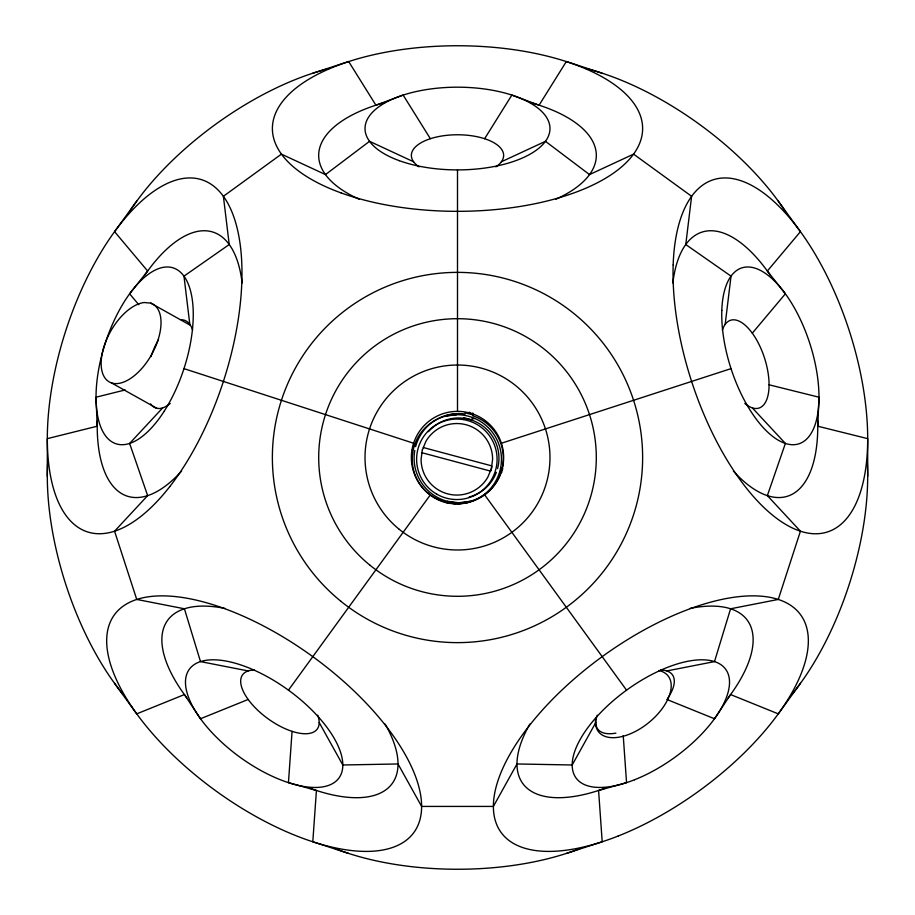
<?xml version="1.0" encoding="UTF-8"?>
<svg xmlns="http://www.w3.org/2000/svg" width="915" height="915" viewBox="0 0 915 915"><rect width="100%" height="100%" fill="white"/><g stroke="black" fill="none" stroke-linecap="round" stroke-linejoin="round"><path stroke-width="1.37" d="M292.068 731.348L288.454 782.645L316.418 790.48L312.804 841.777L348.684 853.443M725.172 324.379L731.028 276.147L685.77 244.534L691.614 196.302L633.569 154.132L589.512 174.593L545.454 141.322L501.397 161.783M412.368 450.157L413.763 444.976M415.021 446.12L415.627 443.855M490.692 471.145L490.897 470.39M491.046 469.853L491.881 466.73M499.853 473.604L501.237 468.423M501.717 472.483L501.912 471.728M502.404 469.887L502.758 468.594M595.802 722.53L572.195 764.986L516.986 763.968L493.379 806.424L421.621 806.424L398.014 763.968L342.805 764.986L319.198 722.53M484.63 138.714L511.851 95.08L539.084 105.191L566.316 61.557L602.196 73.223M136.735 201.14L114.569 231.655L147.647 271.034L129.621 293.807L138.805 304.752M288.454 690.173L430.37 494.832M800.431 683.345L778.265 713.86L730.582 694.565L714.501 718.755L666.829 699.46M752.302 333.186L785.379 293.807L767.353 271.034L800.431 231.655L778.265 201.14M162.698 407.861L129.621 443.443L147.647 495.621L114.569 531.203L136.735 599.439L184.418 608.784L200.499 661.602L248.171 670.935M248.171 699.46L200.499 718.755L184.418 694.565L136.735 713.86L114.569 683.345M312.804 73.223L348.684 61.557L375.916 105.191L403.149 95.08L430.37 138.714M501.397 443.237L731.028 368.631M566.316 853.443L602.196 841.777L598.582 790.48L626.546 782.645L623.229 735.626M125.138 389.962L96.029 397.202L97.219 426.218L47.317 438.64L47.317 476.36M666.829 670.935L714.501 661.602L730.582 608.784L778.265 599.439L800.431 531.203L767.353 495.621L785.379 443.443L752.302 407.861M447.161 415.09L458.712 413.569M445.308 416.211L456.848 414.689M470.253 501.271L458.712 502.793L447.161 501.271M458.003 503.765L468.4 502.392M150.723 303.128L144.204 302.522A44.618 23.561 -60.8 0 0 101.142 362.843A44.618 23.561 -60.8 0 0 143.3 366.732A44.618 23.561 -60.8 0 0 150.723 303.128L190.183 325.191M445.308 502.392L456.848 503.913A44.618 44.618 0 0 0 495.701 437.37A44.618 44.618 0 0 0 418.647 436.261A44.618 44.618 0 0 0 455.556 503.891M769.069 384.792L818.971 397.202L817.781 426.218L867.683 438.64L867.683 476.36M469.109 412.276L470.104 412.539M472.254 413.111L473.249 413.386M465.175 412.837L473.467 415.055M471.934 418.304L474.004 418.864M463.848 417.755L472.14 419.974M423.336 447.549L491.744 465.872M421.952 452.731L490.36 471.053M183.972 368.631L413.603 443.237M413.603 161.783L369.546 141.322L325.488 174.593L281.431 154.132L223.386 196.302L229.23 244.534L183.972 276.147L189.828 324.379M111.458 382.893L157.083 408.41M484.63 494.832L626.546 690.173M457.5 169.904L457.5 411.35M658.811 670.535A44.618 24.305 -39 0 1 646.573 724.348A44.618 24.305 -39 0 1 595.699 718.401M472.735 415.833A44.618 44.618 0 0 1 501.695 470.138A44.618 44.618 0 0 1 448.842 501.695A44.618 44.618 0 0 1 414.781 450.432M415.616 446.634A44.618 44.618 0 0 1 465.186 414.038M428.472 431.651A40.237 40.237 0 0 1 497.577 468.594M496.365 472.346A40.237 40.237 0 0 1 469.121 497.039M530.025 102.48A138.805 62.071 0 0 1 555.645 199.31M359.355 199.31A138.805 62.071 0 0 1 384.975 102.48M419.127 166.873A46.15 20.645 0 0 1 427.065 139.892A46.15 20.645 0 0 1 487.935 139.892A46.15 20.645 0 0 1 495.873 166.873M144.559 275.415A138.805 62.071 -72 0 1 242.12 282.975M181.616 471.053A138.805 62.071 -72 0 1 97.299 420.866M181.216 319.804A46.15 20.645 -72 0 1 192.608 330.063M170.201 403.412A46.15 20.645 -72 0 1 150.563 403.927M150.941 356.633A46.15 20.645 -72 0 1 158.512 339.682M690.036 608.418A138.805 62.071 -36 0 1 728.203 697.779M604.929 788.295A138.805 62.071 -36 0 1 529.865 724.074M660.561 670.043A46.15 20.645 -36 0 1 667.527 698.465M615.887 733.144A46.15 20.645 -36 0 1 597.278 715.175M817.701 420.866A138.805 62.071 72 0 1 733.384 471.053M672.88 282.975A138.805 62.071 72 0 1 770.441 275.415M722.393 330.063A46.15 20.645 72 0 1 751.089 331.573A46.15 20.645 72 0 1 768.863 389.733A46.15 20.645 72 0 1 744.799 403.412M579.675 848.663A185.127 82.796 0 0 1 335.325 848.663M867.271 462.178A185.127 82.796 -72 0 1 791.761 694.577M585.909 68.556A185.127 82.796 36 0 1 785.505 211.685M129.495 211.685A185.127 82.796 -36 0 1 329.091 68.556M385.135 724.074A138.805 62.071 36 0 1 310.071 788.295M186.797 697.779A138.805 62.071 36 0 1 224.964 608.418M317.722 715.175A46.15 20.645 36 0 1 295.911 732.457A46.15 20.645 36 0 1 246.73 697.39A46.15 20.645 36 0 1 254.439 670.043M123.239 694.577A185.127 82.796 72 0 1 47.729 462.178M422.307 450.043L421.083 459.307A35.765 35.765 0 0 0 487.821 477.184L491.389 468.56L492.613 459.307A35.765 35.765 0 0 0 425.875 441.419L422.307 450.043M340.998 601.372A185.127 185.127 0 0 0 640.351 486.46A185.127 185.127 0 0 0 391.151 284.668A185.127 185.127 0 0 0 340.998 601.372M169.835 486.528A185.127 82.796 -72 0 0 213.469 185.951A185.127 82.796 -72 0 0 50.634 395.063A185.127 82.796 -72 0 0 169.835 486.528M340.998 192.882A185.127 82.796 0 0 0 640.351 141.493A185.127 82.796 0 0 0 391.151 51.251A185.127 82.796 0 0 0 340.998 192.882M370.152 565.367A138.805 138.805 0 0 0 594.59 479.208A138.805 138.805 0 0 0 407.758 327.913A138.805 138.805 0 0 0 370.152 565.367M428.46 493.368A46.15 46.15 0 0 0 503.078 464.717A46.15 46.15 0 0 0 440.961 414.415A46.15 46.15 0 0 0 428.46 493.368M399.306 529.373A92.472 92.472 0 0 0 548.84 471.968A92.472 92.472 0 0 0 424.354 371.17A92.472 92.472 0 0 0 399.306 529.373M399.306 160.685A92.472 41.358 0 0 0 548.84 135.008A92.472 41.358 0 0 0 424.354 89.933A92.472 41.358 0 0 0 399.306 160.685M164.414 410.892A92.472 41.358 -72 0 0 173.221 267.901A92.472 41.358 -72 0 0 96.292 388.749A92.472 41.358 -72 0 0 164.414 410.892M673.165 264.927A185.127 82.796 72 0 0 814.544 533.754A185.127 82.796 72 0 0 823.363 268.861A185.127 82.796 72 0 0 673.165 264.927M618.117 836.047A185.127 82.796 -36 0 0 800.625 614.811A185.127 82.796 -36 0 0 533.822 720.036A185.127 82.796 -36 0 0 618.117 836.047M634.495 779.786A92.472 41.358 -36 0 0 725.675 669.277A92.472 41.358 -36 0 0 592.394 721.832A92.472 41.358 -36 0 0 634.495 779.786M721.809 310.425A92.472 41.358 72 0 0 792.424 444.713A92.472 41.358 72 0 0 796.839 312.392A92.472 41.358 72 0 0 721.809 310.425M132.069 707.204A185.127 82.796 36 0 0 404.464 841.583A185.127 82.796 36 0 0 255.903 622.108A185.127 82.796 36 0 0 132.069 707.204M198.166 715.427A92.472 41.358 36 0 0 334.238 782.554A92.472 41.358 36 0 0 260.032 672.914A92.472 41.358 36 0 0 198.166 715.427M436.729 494.146A40.237 40.237 0 0 0 497.085 459.307A40.237 40.237 0 0 0 436.729 424.457A40.237 40.237 0 0 0 436.729 494.146"/></g></svg>
